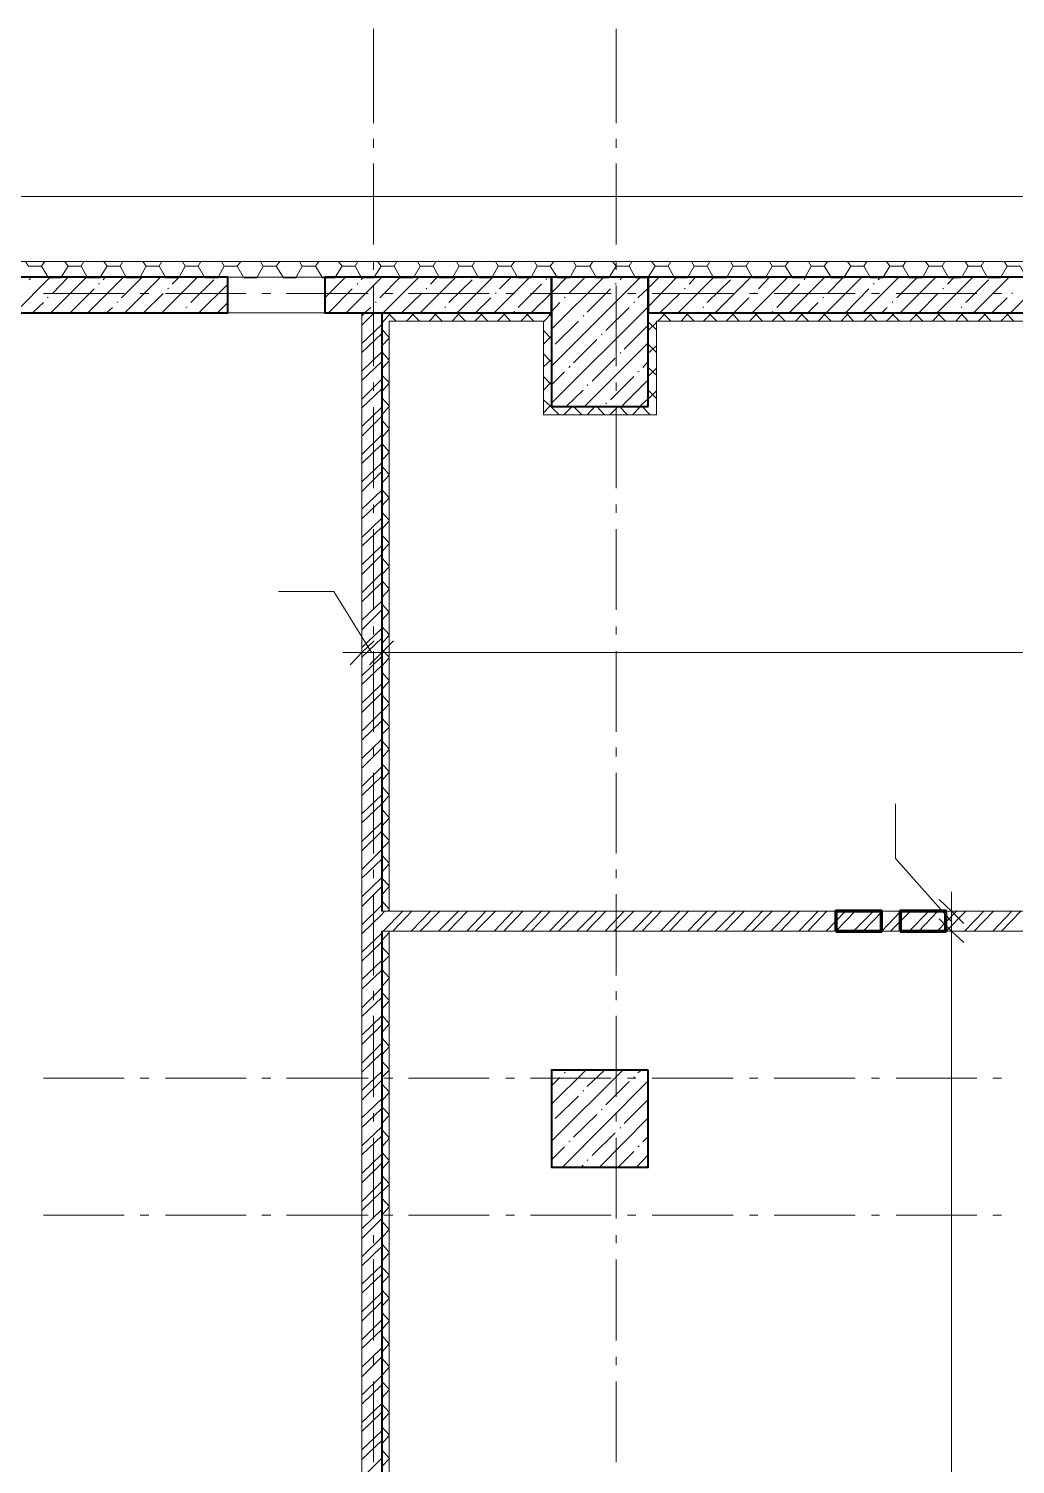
# Model space of a CAD drawing. Header units: millimetres. Extents: x -249154 to 415037, y -45458 to 354837.
# Drawn here: x -215240 to -209137, y 21286 to 30170 of the extents above; entities that cross this region are included whole.
import ezdxf

# ---------------------------------------------------------------- set-up
doc = ezdxf.new("R2010")
doc.units = ezdxf.units.MM
doc.layers.add('501 заделка отвертсии ком', color=5, linetype='Continuous', lineweight=158)

msp = doc.modelspace()

# ---------------------------------------------------------------- linework, layer by layer
at = {"lineweight": 9}
for points in [[(-213106.6, 29585.2), (-213106.6, 30169.8)], [(-211606.9, 29585.2), (-211606.9, 30169.8)], [(-213106.6, 29432.7), (-213106.6, 29487.7)], [(-211606.9, 29432.7), (-211606.9, 29487.7)], [(-213106.6, 28835.3), (-213106.6, 29335.2)], [(-211606.9, 28835.3), (-211606.9, 29335.2)], [(-191611.4, 25247.2), (-191611.4, 25649.6), (-195996, 25649.6), (-195996, 29131.9), (-230738.3, 29131.9), (-230738.3, 909.4), (-191611.4, 909.4), (-191611.4, 1307.6)], [(-230289.2, 28729.4), (-216355.9, 28729.4), (-230289.2, 28729.4), (-230289.2, 28632), (-216355.9, 28632), (-196495.9, 28632), (-196495.9, 25149.7), (-187938.5, 25149.7), (-187938.5, 25247.2), (-187938.5, 28632), (-145100.6, 28632), (-145100.6, 25209)], [(-215258.7, 28729.4), (-215241.7, 28699.8), (-215161.2, 28699.8), (-215118.9, 28632)], [(-215161.2, 28699.8), (-215140.1, 28729.4)], [(-215038.4, 28632), (-214996, 28699.8)], [(-215017.2, 28729.4), (-214996, 28699.8), (-214915.5, 28699.8), (-214877.4, 28632)], [(-214915.5, 28699.8), (-214898.6, 28729.4)], [(-214796.9, 28632), (-214754.6, 28699.8)], [(-214775.7, 28729.4), (-214754.6, 28699.8), (-214674.1, 28699.8), (-214635.9, 28632)], [(-214674.1, 28699.8), (-214657.1, 28729.4)], [(-214551.2, 28632), (-214513.1, 28699.8)], [(-214534.3, 28729.4), (-214513.1, 28699.8), (-214432.6, 28699.8), (-214394.5, 28632)], [(-214432.6, 28699.8), (-214415.6, 28729.4)], [(-214309.7, 28632), (-214271.6, 28699.8)], [(-214288.6, 28729.4), (-214271.6, 28699.8), (-214191.1, 28699.8), (-214153, 28632)], [(-214191.1, 28699.8), (-214174.2, 28729.4)], [(-214068.3, 28632), (-214030.1, 28699.8)], [(-214047.1, 28729.4), (-214030.1, 28699.8), (-213949.6, 28699.8), (-213911.5, 28632)], [(-213949.6, 28699.8), (-213928.5, 28729.4)], [(-213826.8, 28632), (-213788.7, 28699.8)], [(-213805.6, 28729.4), (-213788.7, 28699.8), (-213708.2, 28699.8), (-213665.8, 28632)], [(-213708.2, 28699.8), (-213687, 28729.4)], [(-213585.3, 28632), (-213547.2, 28699.8)], [(-213564.1, 28729.4), (-213547.2, 28699.8), (-213466.7, 28699.8), (-213424.3, 28632)], [(-213466.7, 28699.8), (-213445.5, 28729.4)], [(-213343.8, 28632), (-213301.5, 28699.8)], [(-213322.7, 28729.4), (-213301.5, 28699.8), (-213221, 28699.8), (-213182.9, 28632)], [(-213221, 28699.8), (-213204, 28729.4)], [(-213106.6, 28678.6), (-213106.6, 28733.7)], [(-213102.4, 28632), (-213060, 28699.8)], [(-213081.2, 28729.4), (-213060, 28699.8), (-212979.5, 28699.8), (-212941.4, 28632)], [(-212979.5, 28699.8), (-212962.6, 28729.4)], [(-212856.7, 28632), (-212818.5, 28699.8)], [(-212835.5, 28729.4), (-212818.5, 28699.8), (-212738.1, 28699.8), (-212699.9, 28632)], [(-212738.1, 28699.8), (-212721.1, 28729.4)], [(-212615.2, 28632), (-212577.1, 28699.8)], [(-212594, 28729.4), (-212577.1, 28699.8), (-212496.6, 28699.8), (-212458.5, 28632)], [(-212496.6, 28699.8), (-212479.6, 28729.4)], [(-212373.7, 28632), (-212335.6, 28699.8)], [(-212352.5, 28729.4), (-212335.6, 28699.8), (-212255.1, 28699.8), (-212217, 28632)], [(-212255.1, 28699.8), (-212233.9, 28729.4)], [(-212132.3, 28632), (-212094.1, 28699.8)], [(-212111.1, 28729.4), (-212094.1, 28699.8), (-212013.6, 28699.8), (-211971.3, 28632)], [(-212013.6, 28699.8), (-211992.5, 28729.4)], [(-211890.8, 28632), (-211852.7, 28699.8)], [(-211869.6, 28729.4), (-211852.7, 28699.8), (-211767.9, 28699.8), (-211729.8, 28632)], [(-211767.9, 28699.8), (-211751, 28729.4)], [(-211649.3, 28632), (-211606.9, 28699.8)], [(-211628.1, 28729.4), (-211606.9, 28699.8), (-211526.5, 28699.8), (-211488.3, 28632)], [(-211606.9, 28678.6), (-211606.9, 28733.7)], [(-211526.5, 28699.8), (-211509.5, 28729.4)], [(-211407.8, 28632), (-211365.5, 28699.8)], [(-211386.7, 28729.4), (-211365.5, 28699.8), (-211285, 28699.8), (-211246.9, 28632)], [(-211285, 28699.8), (-211268, 28729.4)], [(-211162.1, 28632), (-211124, 28699.8)], [(-211140.9, 28729.4), (-211124, 28699.8), (-211043.5, 28699.8), (-211005.4, 28632)], [(-211043.5, 28699.8), (-211026.6, 28729.4)], [(-210920.7, 28632), (-210882.5, 28699.8)], [(-210899.5, 28729.4), (-210882.5, 28699.8), (-210802, 28699.8), (-210763.9, 28632)], [(-210802, 28699.8), (-210785.1, 28729.4)], [(-210679.2, 28632), (-210641.1, 28699.8)], [(-210658, 28729.4), (-210641.1, 28699.8), (-210560.6, 28699.8), (-210518.2, 28632)], [(-210560.6, 28699.8), (-210539.4, 28729.4)], [(-210437.7, 28632), (-210399.6, 28699.8)], [(-210416.5, 28729.4), (-210399.6, 28699.8), (-210319.1, 28699.8), (-210276.7, 28632)], [(-210319.1, 28699.8), (-210297.9, 28729.4)], [(-210196.2, 28632), (-210153.9, 28699.8)], [(-210175.1, 28729.4), (-210153.9, 28699.8), (-210073.4, 28699.8), (-210035.3, 28632)], [(-210073.4, 28699.8), (-210056.4, 28729.4)], [(-209954.8, 28632), (-209912.4, 28699.8)], [(-209933.6, 28729.4), (-209912.4, 28699.8), (-209831.9, 28699.8), (-209793.8, 28632)], [(-209831.9, 28699.8), (-209815, 28729.4)], [(-209709.1, 28632), (-209670.9, 28699.8)], [(-209692.1, 28729.4), (-209670.9, 28699.8), (-209590.4, 28699.8), (-209552.3, 28632)], [(-209590.4, 28699.8), (-209573.5, 28729.4)], [(-209467.6, 28632), (-209429.5, 28699.8)], [(-209446.4, 28729.4), (-209429.5, 28699.8), (-209349, 28699.8), (-209310.8, 28632)], [(-209349, 28699.8), (-209332, 28729.4)], [(-209226.1, 28632), (-209188, 28699.8)], [(-209204.9, 28729.4), (-209188, 28699.8), (-209107.5, 28699.8), (-209069.4, 28632)], [(-215326.5, 28411.7), (-215106.2, 28632)], [(-215237.5, 28615), (-215229, 28623.5)], [(-215118.9, 28627.8), (-215038.4, 28627.8)], [(-215101.9, 28411.7), (-214881.6, 28632)], [(-215093.5, 28530.3), (-214996, 28632)], [(-214877.4, 28627.8), (-214796.9, 28627.8)], [(-214873.2, 28411.7), (-214652.9, 28632)], [(-214780, 28615), (-214767.3, 28632)], [(-214665.6, 28504.9), (-214538.5, 28632)], [(-214644.4, 28411.7), (-214424.1, 28632)], [(-214635.9, 28627.8), (-214555.4, 28627.8)], [(-214415.6, 28411.7), (-214195.4, 28632)], [(-214394.5, 28627.8), (-214314, 28627.8)], [(-214352.1, 28589.6), (-214309.7, 28632)], [(-214237.7, 28475.2), (-214093.7, 28615)], [(-214148.8, 28627.8), (-214068.3, 28627.8)], [(-213907.3, 28627.8), (-213826.8, 28627.8)], [(-213665.8, 28627.8), (-213585.3, 28627.8)], [(-213424.3, 28627.8), (-213343.8, 28627.8)], [(-213407.4, 28504.9), (-213280.3, 28632)], [(-213407.4, 28619.3), (-213394.7, 28632)], [(-213276.1, 28411.7), (-213055.8, 28632)], [(-213182.9, 28615), (-213170.2, 28632)], [(-213182.9, 28627.8), (-213102.4, 28627.8)], [(-213068.5, 28504.9), (-212941.4, 28632)], [(-213047.3, 28411.7), (-212827, 28632)], [(-212941.4, 28627.8), (-212860.9, 28627.8)], [(-212818.5, 28411.7), (-212598.3, 28632)], [(-212755, 28589.6), (-212712.6, 28632)], [(-212699.9, 28627.8), (-212619.4, 28627.8)], [(-212640.6, 28475.2), (-212496.6, 28615)], [(-212589.8, 28411.7), (-212369.5, 28632)], [(-212454.2, 28627.8), (-212373.7, 28627.8)], [(-212361, 28411.7), (-212140.7, 28632)], [(-212327.1, 28560), (-212255.1, 28632)], [(-212212.7, 28627.8), (-212132.3, 28627.8)], [(-212132.3, 28411.7), (-212005.2, 28534.6), (-211912, 28632)], [(-212039.1, 28615), (-212034.8, 28623.5)], [(-212005.2, 28310), (-211683.2, 28632)], [(-212005.2, 28081.3), (-211454.4, 28632)], [(-212005.2, 27852.5), (-211407.8, 28449.8), (-211229.9, 28632)], [(-211971.3, 28627.8), (-211890.8, 28627.8)], [(-211899.3, 28530.3), (-211797.6, 28632)], [(-211729.8, 28627.8), (-211649.3, 28627.8)], [(-211581.5, 28615), (-211568.8, 28632)], [(-211488.3, 28627.8), (-211407.8, 28627.8)], [(-211471.4, 28504.9), (-211407.8, 28564.2), (-211340.1, 28632)], [(-211246.9, 28627.8), (-211166.4, 28627.8)], [(-211221.4, 28411.7), (-211001.2, 28632)], [(-211153.7, 28589.6), (-211115.5, 28632)], [(-211043.5, 28475.2), (-210899.5, 28615)], [(-211005.4, 28627.8), (-210920.7, 28627.8)], [(-210992.7, 28411.7), (-210772.4, 28632)], [(-210763.9, 28411.7), (-210543.6, 28632)], [(-210759.7, 28627.8), (-210679.2, 28627.8)], [(-210725.8, 28560), (-210658, 28632)], [(-210535.2, 28411.7), (-210314.9, 28632)], [(-210518.2, 28627.8), (-210437.7, 28627.8)], [(-210442, 28615), (-210437.7, 28623.5)], [(-210306.4, 28411.7), (-210086.1, 28632)], [(-210297.9, 28530.3), (-210200.5, 28632)], [(-210276.7, 28627.8), (-210196.2, 28627.8)], [(-210077.6, 28411.7), (-209857.3, 28632)], [(-210035.3, 28627.8), (-209954.8, 28627.8)], [(-209984.4, 28615), (-209971.7, 28632)], [(-209870, 28504.9), (-209743, 28632)], [(-209848.9, 28411.7), (-209628.6, 28632)], [(-209793.8, 28627.8), (-209713.3, 28627.8)], [(-209620.1, 28411.7), (-209399.8, 28632)], [(-209556.6, 28589.6), (-209514.2, 28632)], [(-209552.3, 28627.8), (-209471.8, 28627.8)], [(-209442.2, 28475.2), (-209302.4, 28615)], [(-209395.6, 28411.7), (-209175.3, 28632)], [(-209306.6, 28627.8), (-209226.1, 28627.8)], [(-209166.8, 28411.7), (-208946.5, 28632)], [(-215148.5, 28530.3), (-214648.6, 28530.3)], [(-214979.1, 28415.9), (-214835, 28560)], [(-214809.6, 28589.6), (-214801.2, 28593.9)], [(-214551.2, 28530.3), (-214496.1, 28530.3)], [(-214530, 28411.7), (-214407.2, 28530.3)], [(-214394.5, 28530.3), (-213894.6, 28530.3)], [(-214381.8, 28560), (-214373.3, 28564.2)], [(-214186.9, 28411.7), (-214009, 28589.6)], [(-213797.1, 28530.3), (-213742.1, 28530.3)], [(-213644.6, 28530.3), (-213140.5, 28530.3)], [(-213382, 28415.9), (-213237.9, 28560)], [(-213208.3, 28589.6), (-213204, 28593.9)], [(-213106.6, 28081.3), (-213106.6, 28581.2)], [(-213043.1, 28530.3), (-212988, 28530.3)], [(-212932.9, 28411.7), (-212810.1, 28530.3)], [(-212890.6, 28530.3), (-212390.7, 28530.3)], [(-212780.4, 28560), (-212776.2, 28564.2)], [(-212352.5, 28530.3), (-212348.3, 28534.6)], [(-212289, 28530.3), (-212233.9, 28530.3)], [(-212212.7, 28445.6), (-212068.7, 28589.6)], [(-212136.5, 28530.3), (-211636.6, 28530.3)], [(-211784.9, 28415.9), (-211640.8, 28560)], [(-211611.2, 28589.6), (-211606.9, 28593.9)], [(-211606.9, 28081.3), (-211606.9, 28581.2)], [(-211534.9, 28530.3), (-211484.1, 28530.3)], [(-211382.4, 28530.3), (-210882.5, 28530.3)], [(-211335.8, 28411.7), (-211213, 28530.3)], [(-211183.3, 28560), (-211179.1, 28564.2)], [(-210780.9, 28530.3), (-210730, 28530.3)], [(-210755.4, 28530.3), (-210751.2, 28534.6)], [(-210628.4, 28530.3), (-210128.5, 28530.3)], [(-210611.4, 28445.6), (-210471.6, 28589.6)], [(-210183.5, 28415.9), (-210043.7, 28560)], [(-210026.8, 28530.3), (-209976, 28530.3)], [(-210014.1, 28589.6), (-210009.8, 28593.9)], [(-209874.3, 28530.3), (-209374.4, 28530.3)], [(-209734.5, 28411.7), (-209615.9, 28530.3)], [(-209586.2, 28560), (-209582, 28564.2)], [(-209277, 28530.3), (-209221.9, 28530.3)], [(-209158.3, 28530.3), (-209154.1, 28534.6)], [(-215216.3, 28411.7), (-215148.5, 28475.2)], [(-215123.1, 28504.9), (-215118.9, 28509.1)], [(-214758.8, 28411.7), (-214720.7, 28445.6)], [(-214695.2, 28475.2), (-214686.8, 28479.5)], [(-214267.4, 28445.6), (-214258.9, 28449.8)], [(-214072.5, 28411.7), (-214009, 28475.2)], [(-213161.7, 28411.7), (-213123.6, 28445.6)], [(-213093.9, 28475.2), (-213089.7, 28479.5)], [(-212666, 28445.6), (-212661.8, 28449.8)], [(-212475.4, 28411.7), (-212382.2, 28504.9)], [(-212017.9, 28411.7), (-212005.2, 28420.2), (-211954.3, 28475.2)], [(-211924.7, 28504.9), (-211920.4, 28509.1)], [(-211670.5, 28301.6), (-211526.5, 28445.6)], [(-211496.8, 28475.2), (-211492.6, 28479.5)], [(-211068.9, 28445.6), (-211064.7, 28449.8)], [(-210878.3, 28411.7), (-210785.1, 28504.9)], [(-210420.8, 28411.7), (-210357.2, 28475.2)], [(-210327.6, 28504.9), (-210323.3, 28509.1)], [(-209963.2, 28411.7), (-209929.4, 28445.6)], [(-209899.7, 28475.2), (-209895.5, 28479.5)], [(-209471.8, 28445.6), (-209467.6, 28449.8)], [(-209281.2, 28411.7), (-209188, 28504.9)], [(-214301.3, 28411.7), (-214292.8, 28415.9)], [(-213178.6, 28390.5), (-213161.7, 28411.7)], [(-213178.6, 28335.4), (-213102.4, 28411.7)], [(-213178.6, 28221.1), (-213055.8, 28339.7)], [(-213055.8, 28348.2), (-213009.2, 28399), (-212996.5, 28411.7)], [(-208205.2, 28411.7), (-208256, 28411.7), (-211357, 28411.7), (-211407.8, 28411.7), (-211407.8, 27831.3), (-212005.2, 27831.3), (-212005.2, 28411.7), (-212056, 28411.7), (-213009.2, 28411.7), (-213055.8, 28411.7)], [(-213055.8, 24709.1), (-213009.2, 24709.1), (-213009.2, 28360.9), (-212056, 28360.9), (-212056, 27831.3), (-212056, 27780.5), (-211407.8, 27780.5), (-211357, 27780.5), (-211357, 28360.9), (-208256, 28360.9), (-208256, 28030.4), (-208256, 27979.6), (-207603.6, 27979.6), (-207552.8, 27979.6), (-207552.8, 28360.9), (-204350.1, 28360.9), (-204350.1, 28030.4), (-204350.1, 27979.6), (-203701.9, 27979.6), (-203651.1, 27979.6), (-203651.1, 28360.9), (-201600.7, 28360.9), (-201600.7, 24709.1), (-201549.9, 24709.1)], [(-212966.8, 28360.9), (-213009.2, 28403.2), (-213017.6, 28411.7)], [(-212903.3, 28360.9), (-212852.4, 28411.7)], [(-212822.8, 28360.9), (-212873.6, 28411.7)], [(-212763.5, 28360.9), (-212712.6, 28411.7)], [(-212683, 28360.9), (-212733.8, 28411.7)], [(-212704.2, 28411.7), (-212695.7, 28415.9)], [(-212619.4, 28360.9), (-212572.8, 28411.7)], [(-212538.9, 28360.9), (-212589.8, 28411.7)], [(-212479.6, 28360.9), (-212428.8, 28411.7)], [(-212399.1, 28360.9), (-212450, 28411.7)], [(-212339.8, 28360.9), (-212289, 28411.7)], [(-212259.3, 28360.9), (-212305.9, 28411.7)], [(-212238.2, 28415.9), (-212233.9, 28420.2)], [(-212195.8, 28360.9), (-212145, 28411.7)], [(-212115.3, 28360.9), (-212166.1, 28411.7)], [(-212056, 28356.6), (-212005.2, 28407.5)], [(-212005.2, 28390.5), (-212026.3, 28411.7)], [(-211984, 28216.8), (-211839.9, 28360.9)], [(-211810.3, 28390.5), (-211806.1, 28394.8)], [(-211357, 28305.8), (-211407.8, 28356.6)], [(-211407.8, 28301.6), (-211357, 28352.4)], [(-211348.5, 28360.9), (-211297.7, 28411.7)], [(-211268, 28360.9), (-211318.9, 28411.7)], [(-211204.5, 28360.9), (-211157.9, 28411.7)], [(-211124, 28360.9), (-211174.8, 28411.7)], [(-211107.1, 28411.7), (-211098.6, 28415.9)], [(-211064.7, 28360.9), (-211013.9, 28411.7)], [(-210984.2, 28360.9), (-211035, 28411.7)], [(-210924.9, 28360.9), (-210874.1, 28411.7)], [(-210844.4, 28360.9), (-210891, 28411.7)], [(-210780.9, 28360.9), (-210730, 28411.7)], [(-210700.4, 28360.9), (-210751.2, 28411.7)], [(-210641.1, 28415.9), (-210636.8, 28420.2)], [(-210641.1, 28360.9), (-210590.2, 28411.7)], [(-210560.6, 28360.9), (-210611.4, 28411.7)], [(-210497, 28360.9), (-210446.2, 28411.7)], [(-210416.5, 28360.9), (-210467.4, 28411.7)], [(-210357.2, 28360.9), (-210306.4, 28411.7)], [(-210276.7, 28360.9), (-210327.6, 28411.7)], [(-210213.2, 28360.9), (-210166.6, 28411.7)], [(-210136.9, 28360.9), (-210183.5, 28411.7)], [(-210073.4, 28360.9), (-210022.6, 28411.7)], [(-209992.9, 28360.9), (-210043.7, 28411.7)], [(-209933.6, 28360.9), (-209882.8, 28411.7)], [(-209853.1, 28360.9), (-209903.9, 28411.7)], [(-209789.6, 28360.9), (-209738.7, 28411.7)], [(-209709.1, 28360.9), (-209759.9, 28411.7)], [(-209649.8, 28360.9), (-209598.9, 28411.7)], [(-209569.3, 28360.9), (-209620.1, 28411.7)], [(-209505.7, 28411.7), (-209501.5, 28415.9)], [(-209505.7, 28360.9), (-209459.1, 28411.7)], [(-209429.5, 28360.9), (-209476.1, 28411.7)], [(-209365.9, 28360.9), (-209315.1, 28411.7)], [(-209285.4, 28360.9), (-209336.3, 28411.7)], [(-209226.1, 28360.9), (-209175.3, 28411.7)], [(-209145.6, 28360.9), (-209196.5, 28411.7)], [(-213178.6, 28166), (-213055.8, 28284.6)], [(-213009.2, 28259.2), (-213055.8, 28310)], [(-213055.8, 28208.4), (-213009.2, 28255)], [(-212005.2, 28250.7), (-212056, 28301.6)], [(-212056, 28216.8), (-212005.2, 28267.7)], [(-211695.9, 28276.1), (-211691.7, 28280.4)], [(-211556.1, 28187.2), (-211412.1, 28331.2)], [(-213178.6, 28051.6), (-213055.8, 28170.2)], [(-213009.2, 28119.4), (-213055.8, 28170.2)], [(-211869.6, 28102.4), (-211725.6, 28246.5)], [(-211801.8, 27831.3), (-211407.8, 28225.3)], [(-211581.5, 28161.8), (-211577.3, 28166)], [(-211357, 28166), (-211407.8, 28216.8)], [(-211407.8, 28161.8), (-211357, 28208.4)], [(-213178.6, 27992.3), (-213055.8, 28110.9)], [(-213055.8, 28064.3), (-213009.2, 28115.2)], [(-212005.2, 28106.7), (-212056, 28157.5)], [(-212056, 28077), (-212005.2, 28123.6)], [(-211899.3, 28072.8), (-211890.8, 28081.3)], [(-211755.2, 27988.1), (-211611.2, 28132.1)], [(-211441.7, 28072.8), (-211407.8, 28110.9)], [(-211357, 28026.2), (-211407.8, 28072.8)], [(-213178.6, 27877.9), (-213055.8, 28000.8)], [(-213009.2, 27979.6), (-213055.8, 28026.2)], [(-212005.2, 27966.9), (-212056, 28017.7)], [(-212056, 27933), (-212005.2, 27983.8)], [(-212005.2, 27966.9), (-211924.7, 28047.4)], [(-211640.8, 27873.7), (-211496.8, 28017.7)], [(-211573.1, 27831.3), (-211407.8, 27996.5)], [(-211471.4, 28047.4), (-211462.9, 28051.6)], [(-211407.8, 28017.7), (-211357, 28068.6)], [(-213178.6, 27822.9), (-213055.8, 27941.5)], [(-213106.6, 27928.8), (-213106.6, 27979.6)], [(-213055.8, 27924.5), (-213009.2, 27975.4)], [(-211916.2, 27831.3), (-211810.3, 27933)], [(-211784.9, 27962.7), (-211780.6, 27966.9)], [(-211606.9, 27928.8), (-211606.9, 27979.6)], [(-211357, 27882.2), (-211407.8, 27933)], [(-211407.8, 27877.9), (-211357, 27928.8)], [(-213178.6, 27708.5), (-213055.8, 27827.1)], [(-213106.6, 27327.2), (-213106.6, 27827.1)], [(-213009.2, 27835.6), (-213055.8, 27886.4)], [(-213055.8, 27780.5), (-213009.2, 27831.3)], [(-211958.6, 27780.5), (-212009.4, 27831.3), (-212056, 27873.7)], [(-212056, 27793.2), (-212017.9, 27831.3), (-212005.2, 27844)], [(-211928.9, 27780.5), (-211878.1, 27831.3)], [(-211818.8, 27780.5), (-211869.6, 27831.3)], [(-211784.9, 27780.5), (-211738.3, 27831.3)], [(-211679, 27780.5), (-211725.6, 27831.3)], [(-211670.5, 27848.3), (-211666.3, 27852.5)], [(-211645.1, 27780.5), (-211594.2, 27831.3)], [(-211606.9, 27327.2), (-211606.9, 27827.1)], [(-211534.9, 27780.5), (-211585.8, 27831.3)], [(-211505.3, 27780.5), (-211454.4, 27831.3)], [(-211458.7, 27831.3), (-211407.8, 27882.2)], [(-211395.1, 27780.5), (-211407.8, 27793.2), (-211446, 27831.3)], [(-213178.6, 27649.2), (-213055.8, 27772)], [(-213178.6, 26742.6), (-213178.6, 27746.6)], [(-213009.2, 27695.8), (-213055.8, 27746.6)], [(-213009.2, 27746.6), (-213009.2, 26742.6)], [(-211361.2, 27780.5), (-211357, 27784.7)], [(-213178.6, 27534.8), (-213055.8, 27657.6)], [(-213055.8, 27640.7), (-213009.2, 27691.5)], [(-213178.6, 27479.7), (-213055.8, 27598.3)], [(-213009.2, 27551.7), (-213055.8, 27602.6)], [(-213055.8, 27500.9), (-213009.2, 27547.5)], [(-213178.6, 27365.3), (-213055.8, 27483.9)], [(-213009.2, 27411.9), (-213055.8, 27462.8)], [(-213178.6, 27306), (-213055.8, 27428.9)], [(-213055.8, 27356.9), (-213009.2, 27407.7)], [(-213178.6, 27195.9), (-213055.8, 27314.5)], [(-213055.8, 27217.1), (-213009.2, 27267.9), (-213055.8, 27318.7)], [(-213178.6, 27136.6), (-213055.8, 27255.2)], [(-213106.6, 27174.7), (-213106.6, 27225.5)], [(-211606.9, 27174.7), (-211606.9, 27225.5)], [(-213178.6, 27022.2), (-213055.8, 27140.8)], [(-213009.2, 27128.1), (-213055.8, 27178.9)], [(-213055.8, 27073), (-213009.2, 27123.9)], [(-213178.6, 26967.1), (-213055.8, 27085.7)], [(-213106.6, 26573.1), (-213106.6, 27073)], [(-213009.2, 26988.3), (-213055.8, 27034.9)], [(-211606.9, 26573.1), (-211606.9, 27073)], [(-213178.6, 26852.7), (-213055.8, 26971.3)], [(-213055.8, 26933.2), (-213009.2, 26984.1)], [(-213178.6, 26793.4), (-213055.8, 26916.3)], [(-213009.2, 26844.3), (-213055.8, 26895.1)], [(-213055.8, 26793.4), (-213009.2, 26840)], [(-213178.6, 26679), (-213055.8, 26801.9)], [(-213178.6, 26624), (-213055.8, 26742.6)], [(-213009.2, 26704.5), (-213055.8, 26755.3)], [(-213695.5, 26687.5), (-213352.3, 26687.5), (-213119.3, 26310.5)], [(-213055.8, 26649.4), (-213009.2, 26700.2)], [(-213178.6, 26509.6), (-213055.8, 26628.2)], [(-213178.6, 26450.3), (-213055.8, 26573.1)], [(-213055.8, 26509.6), (-213009.2, 26560.4), (-213055.8, 26611.3)], [(-213178.6, 26340.1), (-213055.8, 26458.7)], [(-213178.6, 26416.4), (-213178.6, 26310.5), (-213178.6, 26187.6)], [(-213178.6, 26280.8), (-213055.8, 26399.4)], [(-213106.6, 26420.6), (-213106.6, 26471.5)], [(-213009.2, 26420.6), (-213055.8, 26471.5)], [(-213055.8, 26365.5), (-213009.2, 26416.4)], [(-213055.8, 26416.4), (-213055.8, 26310.5), (-213055.8, 26187.6)], [(-211606.9, 26420.6), (-211606.9, 26471.5)], [(-213297.2, 26310.5), (-213055.8, 26310.5), (-201549.9, 26310.5), (-201431.3, 26310.5), (-196597.6, 26310.5)], [(-213106.6, 25819.1), (-213106.6, 26318.9)], [(-213009.2, 26280.8), (-213055.8, 26327.4)], [(-211606.9, 25819.1), (-211606.9, 26318.9)], [(-213178.6, 26166.4), (-213055.8, 26285.1)], [(-213178.6, 26111.4), (-213055.8, 26230)], [(-213055.8, 26225.7), (-213009.2, 26276.6)], [(-213009.2, 26136.8), (-213055.8, 26187.6)], [(-213055.8, 26081.7), (-213009.2, 26132.5)], [(-213178.6, 25997), (-213055.8, 26115.6)], [(-213178.6, 25937.7), (-213055.8, 26060.5)], [(-213009.2, 25997), (-213055.8, 26047.8)], [(-213178.6, 25823.3), (-213055.8, 25946.2)], [(-213055.8, 25941.9), (-213009.2, 25992.8)], [(-213178.6, 25768.2), (-213055.8, 25886.8)], [(-213009.2, 25853), (-213055.8, 25903.8)], [(-213178.6, 25653.8), (-213055.8, 25772.5)], [(-213055.8, 25802.1), (-213009.2, 25848.7)], [(-213009.2, 25713.2), (-213055.8, 25764)], [(-213178.6, 25594.5), (-213055.8, 25717.4)], [(-213106.6, 25666.6), (-213106.6, 25721.6)], [(-213055.8, 25658.1), (-213009.2, 25708.9)], [(-211606.9, 25666.6), (-211606.9, 25721.6)], [(-213178.6, 25480.2), (-213055.8, 25603)], [(-213009.2, 25573.4), (-213055.8, 25620)], [(-213178.6, 25425.1), (-213055.8, 25543.7)], [(-213106.6, 25065), (-213106.6, 25564.9)], [(-213055.8, 25518.3), (-213009.2, 25569.1)], [(-211606.9, 25065), (-211606.9, 25564.9)], [(-213178.6, 25310.7), (-213055.8, 25429.3)], [(-213009.2, 25429.3), (-213055.8, 25480.2)], [(-213055.8, 25374.2), (-213009.2, 25425.1)], [(-213178.6, 25255.6), (-213055.8, 25374.2)], [(-213009.2, 25289.5), (-213055.8, 25340.4)], [(-209878.5, 25374.2), (-209878.5, 25035.3), (-209531.1, 24645.6)], [(-213178.6, 25141.2), (-213055.8, 25259.9)], [(-213055.8, 25234.4), (-213009.2, 25285.3)], [(-213178.6, 25081.9), (-213055.8, 25204.8)], [(-213009.2, 25145.5), (-213055.8, 25196.3)], [(-213055.8, 25094.6), (-213009.2, 25141.2)], [(-213178.6, 24967.6), (-213055.8, 25090.4)], [(-213009.2, 25005.7), (-213055.8, 25056.5)], [(-213178.6, 24912.5), (-213055.8, 25031.1)], [(-213106.6, 24912.5), (-213106.6, 24967.6)], [(-213055.8, 24950.6), (-213009.2, 25001.4)], [(-211606.9, 24912.5), (-211606.9, 24967.6)], [(-213178.6, 24798.1), (-213055.8, 24916.7)], [(-213009.2, 24865.9), (-213055.8, 24912.5)], [(-213178.6, 24738.8), (-213055.8, 24861.6)], [(-213106.6, 24310.9), (-213106.6, 24815)], [(-213055.8, 24810.8), (-213009.2, 24861.6)], [(-211606.9, 24310.9), (-211606.9, 24815)], [(-209531.1, 19735.7), (-209531.1, 19972.9), (-209531.1, 24586.3), (-209531.1, 24827.8)], [(-213178.6, 24624.4), (-213055.8, 24747.3)], [(-213178.6, 24569.3), (-213055.8, 24688), (-213038.8, 24709.1)], [(-213009.2, 24721.8), (-213055.8, 24772.7)], [(-213047.3, 24586.3), (-212924.5, 24709.1)], [(-213017.6, 24709.1), (-213009.2, 24717.6)], [(-212988, 24586.3), (-212869.4, 24709.1)], [(-212873.6, 24586.3), (-212755, 24709.1)], [(-212818.5, 24586.3), (-212695.7, 24709.1)], [(-212704.2, 24586.3), (-212581.3, 24709.1)], [(-212644.9, 24586.3), (-212526.2, 24709.1)], [(-212530.5, 24586.3), (-212411.9, 24709.1)], [(-212475.4, 24586.3), (-212352.5, 24709.1)], [(-212361, 24586.3), (-212242.4, 24709.1)], [(-212301.7, 24586.3), (-212183.1, 24709.1)], [(-212187.3, 24586.3), (-212068.7, 24709.1)], [(-212132.3, 24586.3), (-212013.6, 24709.1)], [(-212017.9, 24586.3), (-211899.3, 24709.1)], [(-211962.8, 24586.3), (-211839.9, 24709.1)], [(-211848.4, 24586.3), (-211725.6, 24709.1)], [(-211789.1, 24586.3), (-211670.5, 24709.1)], [(-211674.7, 24586.3), (-211556.1, 24709.1)], [(-211619.7, 24586.3), (-211496.8, 24709.1)], [(-211505.3, 24586.3), (-211382.4, 24709.1)], [(-211446, 24586.3), (-211327.3, 24709.1)], [(-211331.6, 24586.3), (-211213, 24709.1)], [(-211276.5, 24586.3), (-211157.9, 24709.1)], [(-211162.1, 24586.3), (-211043.5, 24709.1)], [(-211107.1, 24586.3), (-210984.2, 24709.1)], [(-210992.7, 24586.3), (-210869.8, 24709.1)], [(-210933.4, 24586.3), (-210814.8, 24709.1)], [(-210819, 24586.3), (-210700.4, 24709.1)], [(-210763.9, 24586.3), (-210641.1, 24709.1)], [(-210649.5, 24586.3), (-210526.7, 24709.1)], [(-210590.2, 24586.3), (-210471.6, 24709.1)], [(-210475.8, 24586.3), (-210357.2, 24709.1)], [(-210420.8, 24586.3), (-210302.2, 24709.1)], [(-210306.4, 24586.3), (-210187.8, 24709.1)], [(-210247.1, 24586.3), (-210128.5, 24709.1)], [(-210136.9, 24586.3), (-210014.1, 24709.1)], [(-210077.6, 24586.3), (-209959, 24709.1)], [(-209963.2, 24586.3), (-209844.6, 24709.1)], [(-209908.2, 24586.3), (-209785.3, 24709.1)], [(-209793.8, 24586.3), (-209670.9, 24709.1)], [(-209734.5, 24586.3), (-209615.9, 24709.1)], [(-209637, 24709.1), (-209531.1, 24709.1), (-209412.5, 24709.1)], [(-209620.1, 24586.3), (-209501.5, 24709.1)], [(-209565, 24586.3), (-209442.2, 24709.1)], [(-209450.6, 24586.3), (-209332, 24709.1)], [(-209391.3, 24586.3), (-209272.7, 24709.1)], [(-209277, 24586.3), (-209158.3, 24709.1)], [(-209221.9, 24586.3), (-209103.3, 24709.1)], [(-213178.6, 24455), (-213055.8, 24573.6)], [(-213178.6, 24399.9), (-213055.8, 24518.5)], [(-203151.2, 16723.6), (-203151.2, 16770.2), (-203651.1, 16770.2), (-203651.1, 19972.9), (-203651.1, 20023.7), (-213009.2, 20023.7), (-213009.2, 24586.3), (-213055.8, 24586.3)], [(-213055.8, 24527), (-213009.2, 24577.8)], [(-213009.2, 24582), (-213013.4, 24586.3)], [(-209637, 24586.3), (-209531.1, 24586.3), (-209412.5, 24586.3)], [(-213009.2, 24438), (-213055.8, 24488.8)], [(-213055.8, 24387.2), (-213009.2, 24433.8)], [(-213178.6, 24285.5), (-213055.8, 24404.1)], [(-213178.6, 24226.2), (-213055.8, 24344.8)], [(-213009.2, 24298.2), (-213055.8, 24349)], [(-213055.8, 24243.1), (-213009.2, 24294)], [(-213178.6, 24111.8), (-213055.8, 24234.7)], [(-213178.6, 24056.7), (-213055.8, 24175.4)], [(-213106.6, 24158.4), (-213106.6, 24213.5)], [(-213009.2, 24158.4), (-213055.8, 24205)], [(-211606.9, 24158.4), (-211606.9, 24213.5)], [(-213055.8, 24103.3), (-213009.2, 24154.2)], [(-213178.6, 23942.4), (-213055.8, 24061)], [(-213178.6, 23883.1), (-213055.8, 24005.9)], [(-213106.6, 23561.1), (-213106.6, 24061)], [(-213009.2, 24014.4), (-213055.8, 24065.2)], [(-213055.8, 23959.3), (-213009.2, 24010.1)], [(-211606.9, 23561.1), (-211606.9, 24061)], [(-213009.2, 23874.6), (-213055.8, 23925.4)], [(-213178.6, 23768.7), (-213055.8, 23891.5)], [(-213178.6, 23713.6), (-213055.8, 23832.2)], [(-213055.8, 23819.5), (-213009.2, 23870.3)], [(-213009.2, 23730.5), (-213055.8, 23781.4)], [(-213055.8, 23679.7), (-213009.2, 23726.3)], [(-212005.2, 23514.5), (-211793.3, 23726.3)], [(-212005.2, 23285.7), (-211564.6, 23726.3)], [(-211784.9, 23624.6), (-211679, 23726.3)], [(-211471.4, 23709.4), (-211450.2, 23726.3)], [(-215148.5, 23675.5), (-214648.6, 23675.5)], [(-214551.2, 23675.5), (-214496.1, 23675.5)], [(-214394.5, 23675.5), (-213894.6, 23675.5)], [(-213797.1, 23675.5), (-213742.1, 23675.5)], [(-213644.6, 23675.5), (-213140.5, 23675.5)], [(-213178.6, 23599.2), (-213055.8, 23717.8)], [(-213178.6, 23539.9), (-213055.8, 23662.8)], [(-213009.2, 23590.7), (-213055.8, 23641.6)], [(-213043.1, 23675.5), (-212988, 23675.5)], [(-212890.6, 23675.5), (-212390.7, 23675.5)], [(-212289, 23675.5), (-212233.9, 23675.5)], [(-212136.5, 23675.5), (-211636.6, 23675.5)], [(-212005.2, 23628.9), (-211954.3, 23679.7)], [(-211937.4, 23124.7), (-211407.8, 23658.5)], [(-211924.7, 23709.4), (-211920.4, 23713.6)], [(-211670.5, 23510.3), (-211526.5, 23654.3)], [(-211534.9, 23675.5), (-211484.1, 23675.5)], [(-211496.8, 23679.7), (-211492.6, 23683.9)], [(-211382.4, 23675.5), (-210882.5, 23675.5)], [(-210780.9, 23675.5), (-210730, 23675.5)], [(-210628.4, 23675.5), (-210128.5, 23675.5)], [(-210026.8, 23675.5), (-209976, 23675.5)], [(-209874.3, 23675.5), (-209374.4, 23675.5)], [(-209277, 23675.5), (-209221.9, 23675.5)], [(-213178.6, 23429.8), (-213055.8, 23548.4)], [(-213055.8, 23535.7), (-213009.2, 23586.5)], [(-211984, 23425.5), (-211839.9, 23565.3)], [(-211810.3, 23595), (-211806.1, 23599.2)], [(-213178.6, 23370.5), (-213055.8, 23489.1)], [(-213106.6, 23408.6), (-213106.6, 23459.4)], [(-213009.2, 23450.9), (-213055.8, 23497.5)], [(-211695.9, 23480.6), (-211691.7, 23484.8)], [(-211606.9, 23408.6), (-211606.9, 23459.4)], [(-211556.1, 23395.9), (-211412.1, 23539.9)], [(-213178.6, 23256.1), (-213055.8, 23374.7)], [(-213055.8, 23395.9), (-213009.2, 23446.7)], [(-212005.2, 23400.1), (-212005.2, 23400.1)], [(-211869.6, 23311.1), (-211725.6, 23450.9)], [(-211708.6, 23124.7), (-211407.8, 23429.8)], [(-211581.5, 23366.2), (-211577.3, 23370.5)], [(-213178.6, 23201), (-213055.8, 23319.6)], [(-213106.6, 22807), (-213106.6, 23306.9)], [(-213009.2, 23306.9), (-213055.8, 23357.7)], [(-213055.8, 23251.8), (-213009.2, 23302.7)], [(-211899.3, 23281.5), (-211890.8, 23285.7)], [(-211755.2, 23196.8), (-211611.2, 23336.6)], [(-211606.9, 22807), (-211606.9, 23306.9)], [(-211441.7, 23281.5), (-211407.8, 23315.4)], [(-213178.6, 23086.6), (-213055.8, 23205.2)], [(-213009.2, 23167.1), (-213055.8, 23217.9)], [(-212005.2, 23171.3), (-211924.7, 23251.8)], [(-211594.2, 23124.7), (-211496.8, 23222.2)], [(-211479.9, 23124.7), (-211407.8, 23201)], [(-211471.4, 23251.8), (-211462.9, 23256.1)], [(-213178.6, 23027.3), (-213055.8, 23150.2)], [(-213055.8, 23112), (-213009.2, 23162.9)], [(-211823, 23124.7), (-211810.3, 23137.5)], [(-211784.9, 23167.1), (-211780.6, 23171.3)], [(-213178.6, 22912.9), (-213055.8, 23035.8)], [(-213009.2, 23023.1), (-213055.8, 23073.9)], [(-213055.8, 22972.2), (-213009.2, 23018.8)], [(-213178.6, 22857.9), (-213055.8, 22976.5)], [(-213009.2, 22883.3), (-213055.8, 22934.1)], [(-213178.6, 22743.5), (-213055.8, 22862.1)], [(-213055.8, 22828.2), (-213009.2, 22879)], [(-215148.5, 22828.2), (-214648.6, 22828.2)], [(-214551.2, 22828.2), (-214496.1, 22828.2)], [(-214394.5, 22828.2), (-213894.6, 22828.2)], [(-213797.1, 22828.2), (-213742.1, 22828.2)], [(-213644.6, 22828.2), (-213140.5, 22828.2)], [(-213178.6, 22684.2), (-213055.8, 22807)], [(-213055.8, 22688.4), (-213009.2, 22739.2), (-213055.8, 22790.1)], [(-213043.1, 22828.2), (-212988, 22828.2)], [(-212890.6, 22828.2), (-212390.7, 22828.2)], [(-212289, 22828.2), (-212233.9, 22828.2)], [(-212136.5, 22828.2), (-211636.6, 22828.2)], [(-211534.9, 22828.2), (-211484.1, 22828.2)], [(-211382.4, 22828.2), (-210882.5, 22828.2)], [(-210780.9, 22828.2), (-210730, 22828.2)], [(-210628.4, 22828.2), (-210128.5, 22828.2)], [(-210026.8, 22828.2), (-209976, 22828.2)], [(-209874.3, 22828.2), (-209374.4, 22828.2)], [(-209277, 22828.2), (-209221.9, 22828.2)], [(-213178.6, 22569.8), (-213055.8, 22692.6)], [(-213106.6, 22654.5), (-213106.6, 22705.3)], [(-211606.9, 22654.5), (-211606.9, 22705.3)], [(-213178.6, 22514.7), (-213055.8, 22633.3)], [(-213009.2, 22599.4), (-213055.8, 22650.3)], [(-213055.8, 22544.4), (-213009.2, 22595.2)], [(-213178.6, 22400.3), (-213055.8, 22518.9)], [(-213106.6, 22053), (-213106.6, 22552.8)], [(-213009.2, 22459.6), (-213055.8, 22506.2)], [(-211606.9, 22053), (-211606.9, 22552.8)], [(-213178.6, 22345.3), (-213055.8, 22463.9)], [(-213055.8, 22404.6), (-213009.2, 22455.4)], [(-213178.6, 22230.9), (-213055.8, 22349.5)], [(-213009.2, 22315.6), (-213055.8, 22366.4)], [(-213055.8, 22264.8), (-213009.2, 22311.4)], [(-213178.6, 22171.6), (-213055.8, 22294.4)], [(-213009.2, 22175.8), (-213055.8, 22226.6)], [(-213178.6, 22057.2), (-213055.8, 22180)], [(-213178.6, 22002.1), (-213055.8, 22120.7)], [(-213055.8, 22120.7), (-213009.2, 22171.6)], [(-213055.8, 21980.9), (-213009.2, 22031.8), (-213055.8, 22082.6)], [(-213178.6, 21887.7), (-213055.8, 22006.4)], [(-213178.6, 21828.4), (-213055.8, 21951.3)], [(-213106.6, 21900.4), (-213106.6, 21951.3)], [(-213009.2, 21892), (-213055.8, 21942.8)], [(-211606.9, 21900.4), (-211606.9, 21951.3)], [(-213055.8, 21836.9), (-213009.2, 21887.7)], [(-213178.6, 21714), (-213055.8, 21836.9)], [(-213178.6, 21659), (-213055.8, 21777.6)], [(-213106.6, 21298.9), (-213106.6, 21798.8)], [(-213009.2, 21752.2), (-213055.8, 21798.8)], [(-211606.9, 21298.9), (-211606.9, 21798.8)], [(-213055.8, 21697.1), (-213009.2, 21747.9)], [(-213178.6, 21544.6), (-213055.8, 21663.2)], [(-213178.6, 21489.5), (-213055.8, 21608.1)], [(-213009.2, 21608.1), (-213055.8, 21659)], [(-213055.8, 21553.1), (-213009.2, 21603.9)], [(-213009.2, 21468.3), (-213055.8, 21519.2)], [(-213178.6, 21375.1), (-213055.8, 21493.8)], [(-213178.6, 21315.8), (-213055.8, 21434.4)], [(-213055.8, 21413.3), (-213009.2, 21464.1)], [(-213178.6, 21201.4), (-213055.8, 21324.3)], [(-213009.2, 21324.3), (-213055.8, 21375.1)], [(-213055.8, 21273.5), (-213009.2, 21320.1)]]:
    msp.add_lwpolyline(points, dxfattribs=at)
for points in [[(-196394.2, 28632), (-196394.2, 25149.7), (-196394.2, 28632), (-196394.2, 28729.4), (-216355.9, 28729.4), (-196394.2, 28729.4)], [(-213407.4, 28632), (-213407.4, 28411.7), (-214009, 28411.7), (-214009, 28632)], [(-213055.8, 24586.3), (-203312.2, 24586.3), (-203312.2, 24709.1), (-213055.8, 24709.1), (-213055.8, 28411.7), (-213178.6, 28411.7), (-213178.6, 19854.3), (-213055.8, 19854.3), (-212005.2, 19854.3), (-212005.2, 19972.9), (-213055.8, 19972.9), (-213055.8, 20023.7)]]:
    msp.add_lwpolyline(points, close=True, dxfattribs=at)
at = {"lineweight": 40}
for points in [[(-215809.4, 28411.7), (-214009, 28411.7), (-214009, 28632), (-215809.4, 28632)], [(-213407.4, 28411.7), (-212005.2, 28411.7), (-212005.2, 28632), (-213407.4, 28632)], [(-211407.8, 27831.3), (-211407.8, 28632), (-212005.2, 28632), (-212005.2, 27831.3)], [(-211407.8, 28411.7), (-208205.2, 28411.7), (-208205.2, 28632), (-211407.8, 28632)], [(-211407.8, 23726.3), (-212005.2, 23726.3), (-212005.2, 23124.7), (-211407.8, 23124.7)]]:
    msp.add_lwpolyline(points, close=True, dxfattribs=at)
for points in [[(-213055.8, 28411.7), (-213055.8, 24709.1)], [(-213055.8, 24586.3), (-213055.8, 20023.7)]]:
    msp.add_lwpolyline(points, dxfattribs=at)
at = {"lineweight": 18}
for points in [[(-213102.4, 26382.5), (-213178.6, 26310.5), (-213250.6, 26234.2)], [(-212983.8, 26382.5), (-213055.8, 26310.5), (-213132, 26234.2)], [(-209607.4, 24781.2), (-209531.1, 24709.1), (-209454.9, 24632.9)], [(-209607.4, 24662.5), (-209531.1, 24586.3), (-209454.9, 24514.3)]]:
    msp.add_lwpolyline(points, dxfattribs=at)
at = {"layer": '501 заделка отвертсии ком', "ltscale": 0.5}
for points in [[(-210247.1, 24586.3), (-209964.6, 24586.3), (-209964.6, 24709.1), (-210247.1, 24709.1)], [(-209848.9, 24586.3), (-209566.3, 24586.3), (-209566.3, 24709.1), (-209848.9, 24709.1)]]:
    msp.add_lwpolyline(points, close=True, dxfattribs=at)

doc.saveas('drawing.dxf')
